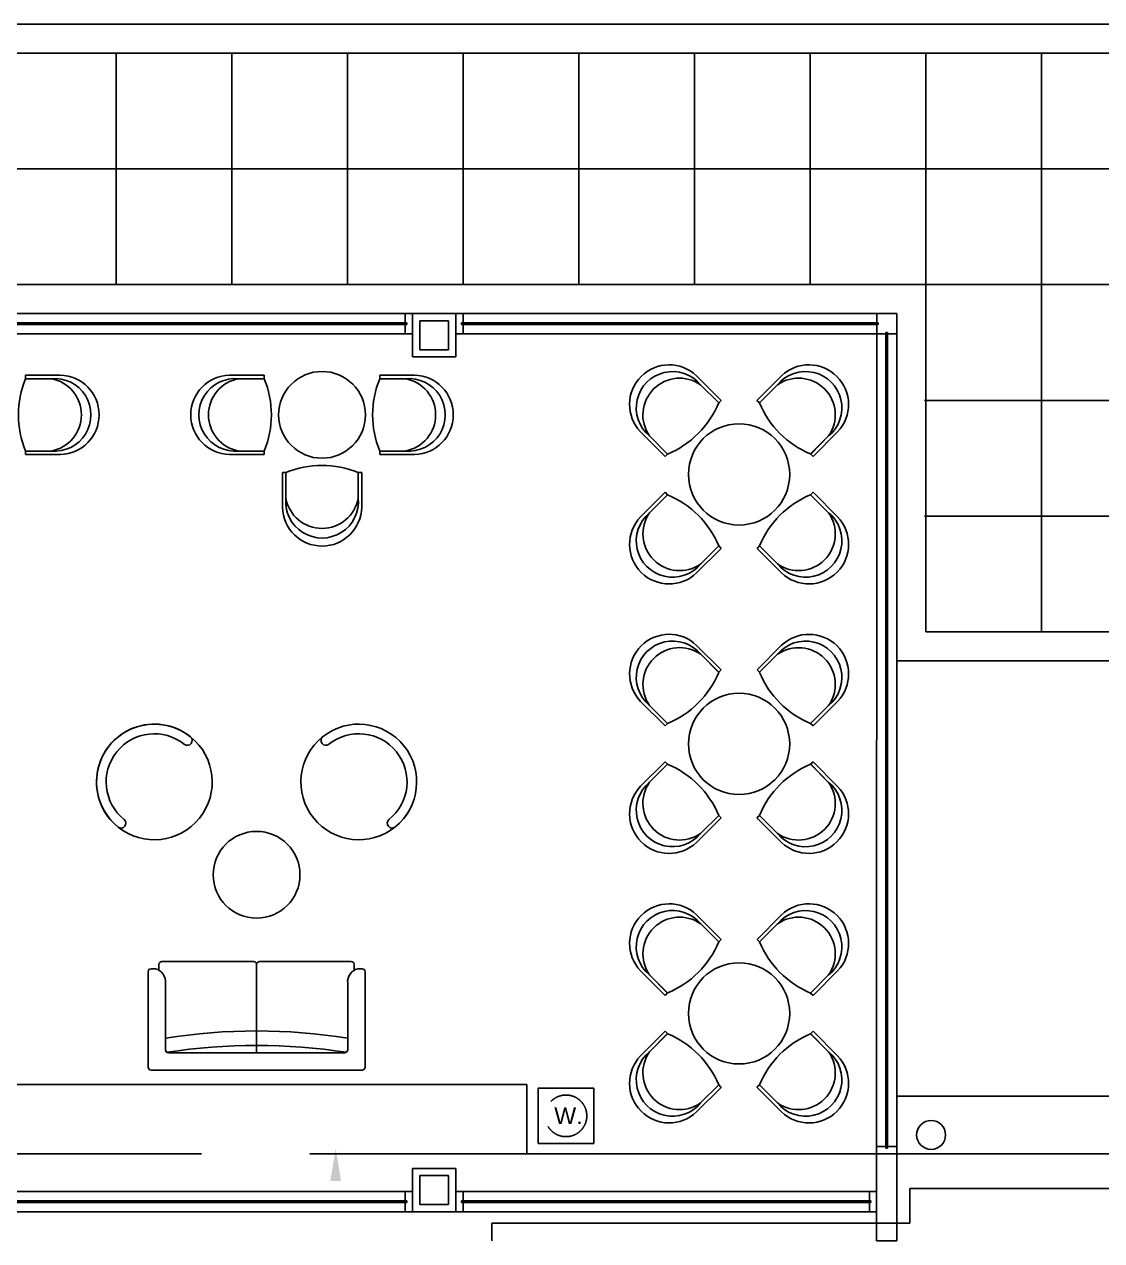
# Model space of a CAD drawing. Header units: millimetres. Extents: x 526420 to 928802, y 401925 to 509768.
# Drawn here: x 910098 to 917548, y 415779 to 424189 of the extents above; entities that cross this region are included whole.
import ezdxf

# ---------------------------------------------------------------- set-up
doc = ezdxf.new("R2010")
doc.units = ezdxf.units.MM
doc.header["$LTSCALE"] = 3000
doc.header["$MEASUREMENT"] = 0
for name, pattern in [('DASH', [0.35, 0.25, -0.1]), ('DASHED2', [0.375, 0.25, -0.125]), ('HIDDEN', [0.375, 0.25, -0.125])]:
    doc.linetypes.add(name, pattern=pattern)
doc.layers.get('0').update_dxf_attribs({"linetype": 'CONTINUOUS'})
for name, color, linetype in [('D-GJG', 7, 'CONTINUOUS'), ('D-WALL', 7, 'CONTINUOUS'), ('P-FURNI-A', 7, 'CONTINUOUS'), ('P-FURNI-I', 7, 'CONTINUOUS'), ('P-WALL', 7, 'CONTINUOUS')]:
    doc.layers.add(name, color=color, linetype=linetype)
doc.styles.add('TITLE', font='ARIAL.TTF')

msp = doc.modelspace()

# ---------------------------------------------------------------- linework, layer by layer
at = {"color": 0}
for p, q in [((910106.9, 421763), (910106.9, 421739.7)), ((910106.9, 421763), (910347.1, 421763)), ((910283.4, 421739), (910106.9, 421739.7)), ((910106.9, 421739.7), (910283.4, 421739)), ((910106.9, 421739), (910283.4, 421739)), ((911757.5, 421763), (911517.3, 421763)), ((911581.1, 421739), (911757.5, 421739.7)), ((911757.5, 421739.7), (911581.1, 421739)), ((911757.6, 421739), (911581.1, 421739)), ((911757.5, 421763), (911757.5, 421739.7)), ((912556.2, 421739), (912732.8, 421739)), ((912556.3, 421763), (912556.3, 421739.7)), ((912556.3, 421763), (912796.5, 421763)), ((912732.8, 421739), (912556.3, 421739.7)), ((912556.3, 421739.7), (912732.8, 421739)), ((914916.8, 421589), (914746.7, 421758.7)), ((914774.9, 421696.7), (914899.8, 421572)), ((914774.9, 421696.7), (914899.8, 421572)), ((914900.3, 421572.5), (914775, 421696.7)), ((915164.6, 421588.6), (915334.3, 421758.6)), ((915306.3, 421696.6), (915181.1, 421572.1)), ((915181.1, 421572.1), (915306.3, 421696.6)), ((915181.6, 421571.6), (915306.3, 421696.6)), ((914899.8, 421572), (914916.8, 421589)), ((915164.6, 421588.6), (915181.1, 421572.1)), ((914529.5, 421201.1), (914359.5, 421370.8)), ((915660.2, 421343.3), (915535.5, 421218.4)), ((915660.2, 421343.3), (915535.5, 421218.4)), ((915552.5, 421201.4), (915722.2, 421371.5)), ((914421.6, 421342.8), (914546, 421217.7)), ((914546.6, 421218.1), (914421.6, 421342.8)), ((914546, 421217.7), (914421.6, 421342.8)), ((915536, 421217.9), (915660.2, 421343.2)), ((910283.4, 421239), (910106.9, 421239)), ((910106.9, 421239), (910106.9, 421214.9)), ((910283.4, 421239), (910106.9, 421239)), ((910106.9, 421238.3), (910283.3, 421238.9)), ((910106.9, 421214.9), (910347.2, 421214.9)), ((911757.6, 421214.9), (911517.3, 421214.9)), ((911581.1, 421239), (911757.6, 421239)), ((911581.1, 421239), (911757.6, 421239)), ((911757.6, 421238.3), (911581.1, 421238.9)), ((911757.6, 421239), (911757.6, 421214.9)), ((912732.8, 421239), (912556.2, 421239)), ((912556.2, 421239), (912556.2, 421214.9)), ((912732.8, 421239), (912556.2, 421239)), ((912556.2, 421238.3), (912732.7, 421238.9)), ((912556.2, 421214.9), (912796.5, 421214.9)), ((914529.5, 421201.1), (914546, 421217.7)), ((915535.5, 421218.4), (915552.5, 421201.4)), ((911883, 421089.7), (911906.3, 421089.7)), ((911883, 421089.7), (911883, 420849.5)), ((911907, 420913.2), (911906.3, 421089.7)), ((911906.3, 421089.7), (911907, 420913.2)), ((911907, 421089.8), (911907, 420913.2)), ((912407, 420913.2), (912407, 421089.8)), ((912407, 421089.8), (912431.1, 421089.8)), ((912407, 420913.2), (912407, 421089.8)), ((912407.7, 421089.8), (912407.1, 420913.3)), ((912431.1, 421089.8), (912431.1, 420849.5)), ((914529.2, 420953.3), (914359.5, 420783.2)), ((914545.7, 420936.8), (914421.5, 420811.5)), ((914421.5, 420811.4), (914546.2, 420936.3)), ((914421.5, 420811.4), (914546.2, 420936.3)), ((914546.2, 420936.3), (914529.2, 420953.3)), ((915535.1, 420936.6), (915660.1, 420811.9)), ((915552.1, 420953.5), (915535.6, 420937)), ((915660.1, 420811.9), (915535.6, 420937)), ((915535.6, 420937), (915660.1, 420811.9)), ((915552.1, 420953.5), (915722.1, 420783.9)), ((914917, 420566), (914747.4, 420396)), ((914900.1, 420583.1), (914775.4, 420458.1)), ((914775.4, 420458.1), (914900.5, 420582.5)), ((914900.5, 420582.5), (914775.4, 420458.1)), ((914917, 420566), (914900.5, 420582.5)), ((915181.9, 420582.7), (915164.9, 420565.7)), ((915164.9, 420565.7), (915334.9, 420396)), ((915181.4, 420582.2), (915306.7, 420458)), ((915306.8, 420458), (915181.9, 420582.7)), ((915306.8, 420458), (915181.9, 420582.7)), ((914917, 419725.3), (914747.4, 419895.3)), ((914775.4, 419833.3), (914900.5, 419708.8)), ((914900.1, 419708.3), (914775.4, 419833.3)), ((914900.5, 419708.8), (914775.4, 419833.3)), ((915164.9, 419725.7), (915334.9, 419895.4)), ((915181.4, 419709.2), (915306.7, 419833.4)), ((915306.8, 419833.4), (915181.9, 419708.7)), ((915306.8, 419833.4), (915181.9, 419708.7)), ((914917, 419725.3), (914900.5, 419708.8)), ((915181.9, 419708.7), (915164.9, 419725.7)), ((914529.2, 419338.1), (914359.5, 419508.1)), ((915552.1, 419337.8), (915722.1, 419507.5)), ((914421.5, 419480), (914546.2, 419355.1)), ((914421.5, 419480), (914546.2, 419355.1)), ((914545.7, 419354.6), (914421.5, 419479.9)), ((915535.1, 419354.8), (915660.1, 419479.5)), ((915660.1, 419479.5), (915535.6, 419354.3)), ((915535.6, 419354.3), (915660.1, 419479.5)), ((914546.2, 419355.1), (914529.2, 419338.1)), ((915552.1, 419337.8), (915535.6, 419354.3)), ((914529.5, 419090.2), (914359.5, 418920.5)), ((914421.6, 418948.6), (914546, 419073.7)), ((914546, 419073.7), (914421.6, 418948.6)), ((914546.6, 419073.3), (914421.6, 418948.6)), ((914529.5, 419090.2), (914546, 419073.7)), ((915535.5, 419073), (915552.5, 419090)), ((915660.2, 418948), (915535.5, 419073)), ((915660.2, 418948), (915535.5, 419073)), ((915536, 419073.5), (915660.2, 418948.1)), ((915552.5, 419090), (915722.2, 418919.9)), ((914916.8, 418702.4), (914746.7, 418532.6)), ((914774.9, 418594.7), (914899.8, 418719.4)), ((914774.9, 418594.7), (914899.8, 418719.4)), ((914900.3, 418718.9), (914775, 418594.7)), ((914899.8, 418719.4), (914916.8, 418702.4)), ((915164.6, 418702.7), (915181.1, 418719.2)), ((915164.6, 418702.7), (915334.3, 418532.7)), ((915306.3, 418594.8), (915181.1, 418719.2)), ((915181.1, 418719.2), (915306.3, 418594.8)), ((915181.6, 418719.8), (915306.3, 418594.8)), ((914917, 417862), (914747.4, 418032)), ((915164.9, 417862.3), (915334.9, 418032.1)), ((914775.4, 417969.9), (914900.5, 417845.5)), ((914900.1, 417845), (914775.4, 417969.9)), ((914900.5, 417845.5), (914775.4, 417969.9)), ((915181.4, 417845.8), (915306.7, 417970.1)), ((915306.8, 417970.1), (915181.9, 417845.3)), ((915306.8, 417970.1), (915181.9, 417845.3)), ((914917, 417862), (914900.5, 417845.5)), ((915181.9, 417845.3), (915164.9, 417862.3)), ((914529.2, 417474.8), (914359.5, 417644.8)), ((915552.1, 417474.5), (915722.1, 417644.2)), ((914421.5, 417616.7), (914546.2, 417491.7)), ((914421.5, 417616.7), (914546.2, 417491.7)), ((914545.7, 417491.3), (914421.5, 417616.6)), ((915535.1, 417491.5), (915660.1, 417616.2)), ((915660.1, 417616.2), (915535.6, 417491)), ((915535.6, 417491), (915660.1, 417616.2)), ((914546.2, 417491.7), (914529.2, 417474.8)), ((915552.1, 417474.5), (915535.6, 417491)), ((914529.5, 417226.9), (914359.5, 417057.2)), ((914529.5, 417226.9), (914546, 417210.4)), ((915535.5, 417209.7), (915552.5, 417226.7)), ((915552.5, 417226.7), (915722.2, 417056.6)), ((914421.6, 417085.3), (914546, 417210.4)), ((914546, 417210.4), (914421.6, 417085.3)), ((914546.6, 417210), (914421.6, 417085.3)), ((915660.2, 417084.7), (915535.5, 417209.7)), ((915660.2, 417084.7), (915535.5, 417209.7)), ((915536, 417210.2), (915660.2, 417084.8)), ((914916.8, 416839.1), (914746.7, 416669.3)), ((914774.9, 416731.4), (914899.8, 416856.1)), ((914774.9, 416731.4), (914899.8, 416856.1)), ((914900.3, 416855.6), (914775, 416731.4)), ((914899.8, 416856.1), (914916.8, 416839.1)), ((915164.6, 416839.4), (915181.1, 416855.9)), ((915164.6, 416839.4), (915334.3, 416669.4)), ((915306.3, 416731.5), (915181.1, 416855.9)), ((915181.1, 416855.9), (915306.3, 416731.5)), ((915181.6, 416856.5), (915306.3, 416731.5))]:
    msp.add_line(p, q, dxfattribs=at)
for centre, radius, start, end in [((914557.4, 421560.5), 274.1, 46.3085, 223.79696), ((914580.8, 421537.1), 251.2, 39.4395, 230.66596), ((915500.6, 421537.3), 251.2, 309.4395, 140.66596), ((915524, 421560.8), 274.1, 316.3085, 133.79696), ((910715.9, 421489), 658.4, 157.68362, 202.31749), ((910308, 421489), 251.2, 264.38733, 95.61379), ((910239.3, 421489), 253.9, 280.00063, 80.00049), ((910341.1, 421489), 274.1, 271.25633, 88.74479), ((911523.3, 421489), 274.1, 91.25521, 268.74367), ((911556.5, 421489), 251.2, 84.38621, 275.61267), ((911625.1, 421489), 253.9, 99.99951, 259.99937), ((911148.5, 421489), 658.4, 337.68251, 22.31638), ((913165.3, 421489), 658.4, 157.68362, 202.31749), ((912757.4, 421489), 251.2, 264.38733, 95.61379), ((912688.7, 421489), 253.9, 280.00063, 80.00049), ((912790.5, 421489), 274.1, 271.25633, 88.74479), ((914629.4, 421488.6), 253.9, 55.0528, 215.05266), ((915452.1, 421488.7), 253.9, 325.0528, 125.05266), ((914292.1, 421825.3), 658.4, 292.73579, 337.36967), ((915788.8, 421826.1), 658.4, 202.73579, 247.36967), ((912157, 420480.7), 658.4, 67.68251, 112.31638), ((914292.9, 420328.6), 658.4, 22.73579, 67.36967), ((915789.6, 420329.4), 658.4, 112.73579, 157.36967), ((912157, 420855.5), 274.1, 181.25521, 358.74367), ((912157, 420888.6), 251.2, 174.38621, 5.61267), ((912157, 420957.3), 253.9, 189.99951, 349.99937), ((914557.6, 420593.9), 274.1, 136.3085, 313.79696), ((914581.1, 420617.3), 251.2, 129.4395, 320.66596), ((914629.6, 420665.9), 253.9, 145.0528, 305.05266), ((915452.2, 420666.1), 253.9, 235.0528, 35.05266), ((915500.8, 420617.6), 251.2, 219.4395, 50.66596), ((915524.3, 420594.1), 274.1, 226.3085, 43.79696), ((914557.6, 419697.5), 274.1, 46.20304, 223.6915), ((914581.1, 419674), 251.2, 39.33404, 230.5605), ((915500.8, 419673.8), 251.2, 309.33404, 140.5605), ((915524.3, 419697.2), 274.1, 316.20304, 133.6915), ((914629.6, 419625.4), 253.9, 54.94734, 214.9472), ((915452.2, 419625.3), 253.9, 324.94734, 124.9472), ((914292.9, 419962.7), 658.4, 292.63033, 337.26421), ((915789.6, 419962), 658.4, 202.63033, 247.26421), ((914292.1, 418466.1), 658.4, 22.63033, 67.26421), ((915788.8, 418465.3), 658.4, 112.63033, 157.26421), ((914557.4, 418730.8), 274.1, 136.20304, 313.6915), ((914580.8, 418754.3), 251.2, 129.33404, 320.5605), ((914629.4, 418802.8), 253.9, 144.94734, 304.9472), ((915452.1, 418802.6), 253.9, 234.94734, 34.9472), ((915500.6, 418754), 251.2, 219.33404, 50.5605), ((915524, 418730.6), 274.1, 226.20304, 43.6915), ((914557.6, 417834.2), 274.1, 46.20304, 223.6915), ((915524.3, 417833.9), 274.1, 316.20304, 133.6915), ((914581.1, 417810.7), 251.2, 39.33404, 230.5605), ((914629.6, 417762.1), 253.9, 54.94734, 214.9472), ((915500.8, 417810.5), 251.2, 309.33404, 140.5605), ((915452.2, 417762), 253.9, 324.94734, 124.9472), ((914292.9, 418099.4), 658.4, 292.63033, 337.26421), ((915789.6, 418098.7), 658.4, 202.63033, 247.26421), ((914292.1, 416602.8), 658.4, 22.63033, 67.26421), ((915788.8, 416602), 658.4, 112.63033, 157.26421), ((914557.4, 416867.5), 274.1, 136.20304, 313.6915), ((914580.8, 416890.9), 251.2, 129.33404, 320.5605), ((914629.4, 416939.5), 253.9, 144.94734, 304.9472), ((915452.1, 416939.3), 253.9, 234.94734, 34.9472), ((915500.6, 416890.7), 251.2, 219.33404, 50.5605), ((915524, 416867.3), 274.1, 226.20304, 43.6915)]:
    msp.add_arc(centre, radius, start, end, dxfattribs=at)
at = {"layer": 'D-GJG', "color": 0, "ltscale": 2}
for p, q in [((909132.2, 422189.1), (915992.3, 422189.1)), ((912732.2, 422125.1), (912732.2, 422189.1)), ((912732.2, 422189.1), (912782.2, 422189.1)), ((912782.2, 422189.1), (912782.2, 422169.1)), ((913132.2, 422189.1), (913082.2, 422189.1)), ((913082.2, 422189.1), (913082.2, 422169.1)), ((913132.2, 422125.1), (913132.2, 422189.1)), ((915992.3, 422125.1), (915992.3, 422189.1)), ((915992.3, 422189.1), (916042.3, 422189.1)), ((916132.3, 422189.1), (915992.3, 422189.1)), ((915992.3, 422189.1), (915992.3, 422049.1)), ((916042.3, 422189.1), (916056.3, 422189.1)), ((916132.3, 422049.1), (916132.3, 422189.1)), ((909132.2, 422125.1), (912742.2, 422125)), ((909132.2, 422113.1), (912732.2, 422113)), ((912742.2, 422125.1), (912732.2, 422125.1)), ((912732.2, 422049.1), (912732.2, 422113.1)), ((912732.2, 422113.1), (912742.2, 422113.1)), ((912742.2, 422113.1), (912742.2, 422125.1)), ((913122.2, 422113.1), (913122.2, 422125.1)), ((913122.2, 422125.1), (913132.2, 422125.1)), ((913122.2, 422125), (915992.3, 422125)), ((913132.2, 422113.1), (913122.2, 422113.1)), ((913132.2, 422049.1), (913132.2, 422113.1)), ((913132.2, 422113), (915992.3, 422113)), ((915992.3, 422099.1), (915992.3, 422139.2)), ((916002.3, 422125.1), (915992.3, 422125.1)), ((915992.3, 422049.1), (915992.3, 422113.1)), ((915992.3, 422113.1), (916002.3, 422113.1)), ((916002.3, 422113.1), (916002.3, 422125.1)), ((909132.2, 422049.1), (912732.2, 422049.1)), ((912782.2, 422049.1), (912732.2, 422049.1)), ((912782.2, 422069.1), (912782.2, 422049.1)), ((913082.2, 422069.1), (913082.2, 422049.1)), ((913082.2, 422049.1), (913132.2, 422049.1)), ((913132.2, 422049.1), (915992.3, 422049)), ((915992.2, 416429.1), (915992.3, 422049.1)), ((915992.3, 422049.1), (915992.3, 422099.1)), ((916042.3, 422049.1), (915992.3, 422049.1)), ((915992.3, 422049.1), (916132.3, 422049.1)), ((916056.2, 422049.1), (915992.3, 422049.1)), ((916056.2, 422049.1), (916042.3, 422049.1)), ((916068.2, 422059.1), (916056.2, 422059.1)), ((916056.2, 422059.1), (916056.2, 422049.1)), ((916056.2, 416429.1), (916056.2, 422049.1)), ((916068.2, 422049.1), (916068.2, 422059.1)), ((916068.2, 416429.1), (916068.2, 422049.1)), ((916132.3, 422049.1), (916068.2, 422049.1)), ((916132.2, 416429.1), (916132.3, 422049.1)), ((916132.3, 422099.1), (916132.3, 422099.1)), ((916132.3, 422099.1), (916132.3, 422049.1)), ((915992.2, 416379.1), (915992.2, 416429.1)), ((915992.2, 416429.1), (916056.2, 416429.1)), ((916056.2, 416429.1), (916056.2, 416419.1)), ((916056.2, 416419.1), (916068.2, 416419.1)), ((916068.2, 416419.1), (916068.2, 416429.1)), ((916068.2, 416429.1), (916132.2, 416429.1)), ((916132.2, 416429.1), (916132.2, 416379.1)), ((916012.2, 416379.1), (915992.2, 416379.1)), ((916132.2, 416379.1), (916112.2, 416379.1)), ((909132.2, 416119.1), (912732.2, 416119.2)), ((909132.2, 416055.1), (912732.2, 416055.1)), ((912782.2, 416119.1), (912732.2, 416119.1)), ((912732.2, 416119.1), (912732.2, 416055.1)), ((912732.2, 416055.1), (912742.2, 416055.1)), ((912742.2, 416055.1), (912742.2, 416043.1)), ((912782.2, 416099), (912782.2, 416119.1)), ((913082.2, 416099), (913082.2, 416119.1)), ((913082.2, 416119.1), (913132.2, 416119.1)), ((913132.2, 416055.1), (913122.2, 416055.1)), ((913122.2, 416055.1), (913122.2, 416043.1)), ((915942.1, 416119.1), (913132.2, 416119.2)), ((913132.2, 416119.1), (913132.2, 416055.1)), ((915942.2, 416055.1), (913132.2, 416055.1)), ((915992.2, 416119.1), (915942.2, 416119.1)), ((915942.2, 416119.1), (915942.2, 416055.1)), ((915942.2, 416055.1), (915952.2, 416055.1)), ((915952.2, 416055.1), (915952.2, 416043.1)), ((915992.2, 416099), (915992.2, 416119.1)), ((909132.2, 416043.1), (912732.2, 416043.1)), ((909132.2, 415979.1), (912732.2, 415979.2)), ((912742.2, 416043.1), (912732.2, 416043.1)), ((912732.2, 416043.1), (912732.2, 415979.1)), ((912732.2, 415979.1), (912782.2, 415979.1)), ((912782.2, 415979.1), (912782.2, 415999.1)), ((913082.2, 415979.1), (913082.2, 415999.1)), ((913132.2, 415979.1), (913082.2, 415979.1)), ((913122.2, 416043.1), (913132.2, 416043.1)), ((913132.2, 416043.1), (913132.2, 415979.1)), ((915942.2, 416043.1), (913132.2, 416043.1)), ((915942.2, 415979.1), (913132.2, 415979.2)), ((915952.2, 416043.1), (915942.2, 416043.1)), ((915942.2, 416043.1), (915942.2, 415979.1)), ((915942.2, 415979.1), (915992.2, 415979.1)), ((915992.2, 415979.1), (915992.2, 415999.1))]:
    msp.add_line(p, q, dxfattribs=at)
at = {"layer": 'D-WALL', "color": 0, "ltscale": 100}
for p, q in [((913082.2, 422189.1), (912782.2, 422189.1)), ((912782.2, 422189.1), (912782.2, 421889.1)), ((913082.2, 421889.1), (913082.2, 422189.1)), ((913032.2, 422139.1), (912832.2, 422139.1)), ((912832.2, 422139.1), (912832.2, 421939.1)), ((913032.2, 421939.1), (913032.2, 422139.1)), ((912832.2, 421939.1), (913032.2, 421939.1)), ((912782.2, 421889.1), (913082.2, 421889.1)), ((915992.2, 415779.1), (915992.2, 416379.1)), ((915992.2, 416379.1), (916132.2, 416379.1)), ((916132.2, 416379.1), (916132.2, 415779.1)), ((912782.2, 416279.1), (913082.2, 416279.1)), ((912782.2, 416279.1), (912782.2, 415979.1)), ((912782.2, 416279.1), (913082.2, 416279.1)), ((912782.2, 415979.1), (912782.2, 416279.1)), ((912832.2, 416229.1), (913032.2, 416229.1)), ((912832.2, 416029.1), (912832.2, 416229.1)), ((913032.2, 416229.1), (913032.2, 416029.1)), ((913082.2, 416279.1), (913082.2, 415979.1)), ((913082.2, 416279.1), (913082.2, 415979.1)), ((912782.2, 415979.1), (913082.2, 415979.1)), ((913082.2, 415979.1), (912782.2, 415979.1)), ((913032.2, 416029.1), (912832.2, 416029.1)), ((916132.2, 415779.1), (915992.2, 415779.1))]:
    msp.add_line(p, q, dxfattribs=at)
at = {"layer": 'P-FURNI-A', "color": 0, "ltscale": 100}
for p, q in [((905002.2, 416859), (913572.2, 416859.1)), ((913572.2, 416859.1), (913572.2, 416379.1)), ((915992.2, 416379.1), (913572.2, 416379.1))]:
    msp.add_line(p, q, dxfattribs=at)
at = {"layer": 'P-FURNI-I', "color": 0, "ltscale": 2}
for p, q in [((905132.2, 424189.1), (918122.3, 424189.1)), ((905132.2, 424189.1), (918132.3, 424189.1)), ((905132.2, 423989.1), (917922.3, 423989.1)), ((917932.3, 423989.1), (905132.2, 423989.1)), ((910732.3, 422389.1), (910732.3, 423989.1)), ((911532.3, 422389.1), (911532.3, 423989.1)), ((912332.3, 422389.1), (912332.3, 423989.1)), ((913132.3, 422389.1), (913132.3, 423989.1)), ((913932.3, 422389.1), (913932.3, 423989.1)), ((914732.3, 422389.1), (914732.3, 423989.1)), ((915532.3, 422389.1), (915532.3, 423989.1)), ((916332.3, 422389.1), (916332.3, 423989.1)), ((917132.3, 419989.1), (917132.3, 423989.1)), ((905132.2, 423189.1), (917932.3, 423189.1)), ((905132.2, 422389.1), (916322.3, 422389.1)), ((905132.2, 422389.1), (916332.3, 422389.1)), ((916322.3, 422389.1), (917932.3, 422389.1)), ((916332.3, 422389.1), (916332.3, 419989.1)), ((916132.3, 422189.1), (905132.2, 422189.1)), ((916132.3, 419789.1), (916132.3, 422189.1)), ((916322.3, 421589.1), (917932.3, 421589.1)), ((916322.3, 420789.1), (923292.2, 420789.1)), ((916332.3, 419989.1), (923292.2, 419989.1)), ((923292.2, 419789.1), (916132.3, 419789.1))]:
    msp.add_line(p, q, dxfattribs=at)
at = {"layer": 'P-FURNI-I', "color": 0}
for p, q in [((911004.3, 417659), (910974.3, 417659)), ((911029.3, 417689), (911029.3, 417648.7)), ((911684.3, 417709), (911049.3, 417709)), ((911704.3, 417079), (911704.3, 417689)), ((912359.3, 417709), (911724.3, 417709)), ((912379.3, 417689), (912379.3, 417648.7)), ((912434.3, 417659), (912404.3, 417659)), ((912404.3, 417659), (912434.3, 417659)), ((910954.3, 417639), (910954.3, 416979)), ((911074.3, 417559), (911074.3, 417099)), ((912334.3, 417559), (912334.3, 417099)), ((912454.3, 416979), (912454.3, 417639)), ((912314.3, 417079), (911094.3, 417079)), ((910974.3, 416959), (912434.3, 416959))]:
    msp.add_line(p, q, dxfattribs=at)
at = {"layer": 'P-FURNI-I', "color": 0, "linetype": 'DASH'}
for p, q in [((914035.8, 416834.2), (913651.8, 416834.2)), ((913651.8, 416834.2), (913651.8, 416450.2)), ((914035.8, 416450.2), (914035.8, 416834.2)), ((913651.8, 416450.2), (914035.8, 416450.2))]:
    msp.add_line(p, q, dxfattribs=at)
at = {"layer": 'P-FURNI-I', "color": 0, "ltscale": 100}
msp.add_line((920752.2, 416779.1), (916132.2, 416779.1), dxfattribs=at)
at = {"layer": 'P-FURNI-I', "color": 0, "linetype": 'DASHED2', "ltscale": 2}
msp.add_line((913572.2, 416379.1), (905002.2, 416379), dxfattribs=at)
at = {"layer": 'P-FURNI-I', "color": 0, "ltscale": 2}
for centre, radius in [((912156.9, 421489.1), 300), ((915040.8, 421077.3), 350), ((915040.8, 419214), 350), ((911704.3, 418309), 300), ((915040.8, 417350.7), 350)]:
    msp.add_circle(centre, radius, dxfattribs=at)
at = {"layer": 'P-FURNI-I', "color": 0, "linetype": 'HIDDEN', "ltscale": 0.5}
msp.add_circle((913843.8, 416642.2), 144, dxfattribs=at)
at = {"layer": 'P-FURNI-I', "color": 0}
for centre, radius, start, end in [((910974.3, 417639), 20, 90, 180), ((910981.3, 417568.4), 93.5, 354.22078, 75.76326), ((911049.3, 417689), 20, 90, 180), ((911684.3, 417689), 20, 0, 90), ((911724.3, 417689), 20, 90, 180), ((912427.3, 417568.4), 93.5, 104.23674, 185.77922), ((912359.3, 417689), 20, 0, 90), ((912434.3, 417639), 20, 0, 90), ((911704.3, 413235), 3994, 80.92445, 99.07555), ((911094.3, 417099), 20, 180, 270), ((911704.3, 413086.9), 4042.2, 81.18734, 98.81266), ((912314.3, 417099), 20, 270, 0), ((910974.3, 416979), 20, 180, 270), ((912434.3, 416979), 20, 270, 0)]:
    msp.add_arc(centre, radius, start, end, dxfattribs=at)
at = {"layer": 'P-FURNI-I', "color": 0, "ltscale": 5, "extrusion": (0, 0, -1)}
for centre, major_axis, start_param, end_param in [((910997.4, 418950.6), (-311.7, 250.7), 4.710621, 7.852214), ((910997.4, 418950.6), (-312.3, 250), -1.57015, 4.713035), ((910997.4, 418950.6), (-260, 208.6), 4.711934, 7.853526), ((911225.5, 419237.6), (-23.6, 23.6), 1.505397, 4.558262), ((910766.9, 418665.4), (-27.7, 18.6), 1.699493, 4.752358)]:
    msp.add_ellipse(centre, major_axis=major_axis, ratio=1, start_param=start_param, end_param=end_param, dxfattribs=at)
at = {"layer": 'P-FURNI-I', "color": 0, "ltscale": 5}
for centre, major_axis, start_param, end_param in [((912411.2, 418950.6), (312.9, 249.1), -1.567512583456114, 4.715672723723472), ((912411.2, 418950.6), (312.3, 249.9), -1.57013, 1.571462), ((912411.2, 418950.6), (260, 208.6), 4.712006, 7.853598), ((912183, 419237.6), (23.6, 23.6), 1.505397, 4.558262), ((912641.6, 418665.4), (27.8, 18.4), 1.706374, 4.759239)]:
    msp.add_ellipse(centre, major_axis=major_axis, ratio=1, start_param=start_param, end_param=end_param, dxfattribs=at)
at = {"layer": 'P-FURNI-I', "color": 0, "ltscale": 2}
msp.add_solid([(912214, 416191.5), (912251.5, 416416.5), (912289, 416191.5)], dxfattribs=at)
at = {"layer": 'P-WALL', "color": 0, "ltscale": 100}
for p, q in [((921152.2, 416379.1), (916132.2, 416379.1)), ((921392.2, 416139.1), (916222.2, 416139.1)), ((916222.2, 415899.1), (916222.2, 416139.1)), ((916222.2, 415899.1), (913332.2, 415899.1)), ((913332.2, 415899.1), (913332.2, 415779.1))]:
    msp.add_line(p, q, dxfattribs=at)
msp.add_circle((916368.8, 416510), 100, dxfattribs=at)

# ---------------------------------------------------------------- texts
at = {"layer": 'P-FURNI-I', "color": 0, "linetype": 'DASH', "style": 'TITLE'}
msp.add_text('W.', height=115.2, dxfattribs=at).set_placement((913762.5, 416584.8))

doc.saveas('drawing.dxf')
